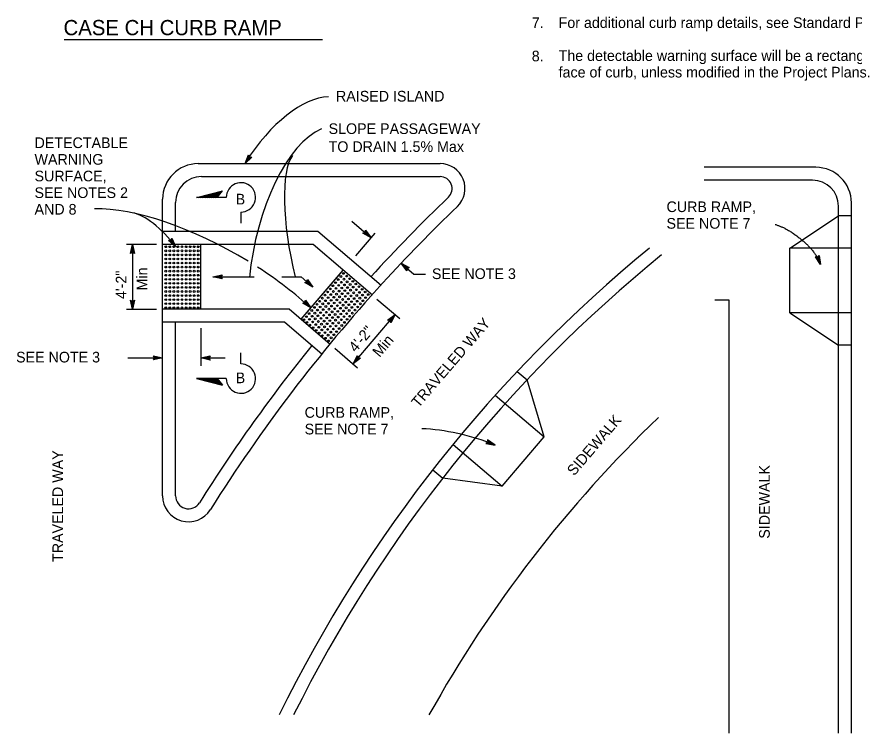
# Model space of a CAD drawing. Extents: x -893 to 867, y -474 to 712.
# Drawn here: x -182 to 368, y -184 to 287 of the extents above; entities that cross this region are included whole.
import ezdxf

# ---------------------------------------------------------------- set-up
doc = ezdxf.new("R2010")
doc.units = 0
for name, color, linetype in [('22 Misc Cnst Det', 7, 'Continuous'), ('56 Stage 3 Anno', 7, 'Continuous'), ('57 Undefined', 7, 'Continuous'), ('60 Nongeo Data', 7, 'Continuous')]:
    doc.layers.add(name, color=color, linetype=linetype)

msp = doc.modelspace()

# ---------------------------------------------------------------- linework, layer by layer
at = {"layer": '22 Misc Cnst Det'}
for p, q in [((-64.09, 168.52), (-47.03, 172.87)), ((-62.69, 168.52), (-47.4, 172.42)), ((-61.28, 168.52), (-47.76, 171.97)), ((-59.88, 168.52), (-48.13, 171.52)), ((-58.48, 168.52), (-48.49, 171.07)), ((-57.08, 168.52), (-48.86, 170.62)), ((-50.56, 168.52), (-47.03, 172.87)), ((-44.55, 168.52), (-64.09, 168.52)), ((-55.67, 168.52), (-49.22, 170.17)), ((-54.27, 168.52), (-49.59, 169.72)), ((-52.87, 168.52), (-49.95, 169.27)), ((-51.47, 168.52), (-50.32, 168.82)), ((-34.91, 158.88), (-34.91, 151.54)), ((-34.91, 58.98), (-34.91, 66.32)), ((-64.09, 49.34), (-47.03, 44.99)), ((-44.55, 49.34), (-64.09, 49.34)), ((-62.68, 49.34), (-47.4, 45.44)), ((-61.28, 49.34), (-47.76, 45.89)), ((-59.88, 49.34), (-48.13, 46.34)), ((-58.48, 49.34), (-48.49, 46.79)), ((-57.08, 49.34), (-48.86, 47.24)), ((-55.67, 49.34), (-49.22, 47.69)), ((-54.27, 49.34), (-49.59, 48.15)), ((-52.87, 49.34), (-49.95, 48.6)), ((-51.47, 49.34), (-50.32, 49.05)), ((-50.56, 49.34), (-47.03, 44.99))]:
    msp.add_line(p, q, dxfattribs=at)
for centre, start, end in [((-34.91, 168.52), 269.9995, 180), ((-34.91, 49.34), 180, 90.0005)]:
    msp.add_arc(centre, 9.64, start, end, dxfattribs=at)
at = {"layer": '56 Stage 3 Anno'}
for p, q in [((-32.15, 190.68), (-30.01, 196.44)), ((-27.76, 194.99), (-32.15, 190.68)), ((-28.18, 195), (-31.4, 191.84)), ((-31.39, 191.85), (-29.83, 196.05)), ((-30.65, 193), (-29.64, 195.71)), ((-28.61, 195), (-30.65, 193)), ((-30.01, 196.44), (-30.01, 196.44)), ((-30.01, 196.44), (-29.32, 195.04)), ((-29.89, 194.16), (-29.46, 195.32)), ((-29, 195.04), (-29.89, 194.16)), ((-29.32, 195.04), (-27.76, 194.99)), ((-27.76, 194.99), (-27.76, 194.99)), ((-32.15, 190.68), (-32.15, 190.68)), ((37.95, 152.81), (50.6, 142.01)), ((53.16, 145), (40.35, 130.06)), ((45.17, 144.9), (46.64, 145.39)), ((50.6, 142.01), (45.17, 144.9)), ((45.17, 144.9), (45.17, 144.9)), ((49.54, 142.91), (45.58, 145.02)), ((48.5, 143.81), (45.94, 145.17)), ((47.45, 144.71), (46.36, 145.29)), ((46.64, 145.39), (46.91, 146.93)), ((46.69, 145.71), (47.45, 144.71)), ((46.78, 146.09), (48.5, 143.81)), ((46.84, 146.52), (49.55, 142.91)), ((46.91, 146.93), (46.91, 146.93)), ((46.91, 146.93), (50.6, 142.01)), ((-82.52, 140.14), (-80.97, 140.29)), ((-77.87, 136.11), (-82.52, 140.14)), ((-82.52, 140.14), (-82.52, 140.14)), ((-78.71, 137.22), (-82.09, 140.16)), ((-79.52, 138.33), (-81.71, 140.22)), ((-80.34, 139.44), (-81.28, 140.25)), ((-80.97, 140.29), (-80.37, 141.73)), ((-80.85, 140.59), (-80.34, 139.44)), ((-80.68, 140.94), (-79.52, 138.33)), ((-80.53, 141.34), (-78.7, 137.22)), ((-80.37, 141.73), (-80.37, 141.73)), ((-80.37, 141.73), (-77.87, 136.11)), ((50.6, 142.01), (50.6, 142.01)), ((-90.32, 137.5), (-110.01, 137.5)), ((-107.41, 131.5), (-106.07, 137.5)), ((-106.07, 132.3), (-107.41, 131.5)), ((-107.05, 131.71), (-106.07, 136.12)), ((-106.69, 131.95), (-106.07, 134.73)), ((-106.35, 132.12), (-106.07, 133.35)), ((-106.07, 137.5), (-106.07, 94.95)), ((-106.07, 137.5), (-106.07, 137.5)), ((-106.07, 137.5), (-104.74, 131.5)), ((-106.07, 136.1), (-105.1, 131.73)), ((-106.07, 134.73), (-105.44, 131.91)), ((-106.07, 133.35), (-105.8, 132.14)), ((-104.74, 131.5), (-106.07, 132.3)), ((-77.87, 136.11), (-77.87, 136.11)), ((-107.41, 131.5), (-107.41, 131.5)), ((-104.74, 131.5), (-104.74, 131.5)), ((73.99, 120.27), (70.3, 125.19)), ((70.3, 125.19), (70.3, 125.19)), ((70.3, 125.19), (75.72, 122.3)), ((70.3, 125.19), (78.79, 117.94)), ((74.06, 120.68), (71.35, 124.29)), ((71.36, 124.29), (75.31, 122.18)), ((74.11, 121.11), (72.4, 123.39)), ((72.4, 123.39), (74.95, 122.03)), ((74.2, 121.49), (73.45, 122.49)), ((73.45, 122.49), (74.54, 121.91)), ((74.25, 121.81), (73.99, 120.27)), ((75.72, 122.3), (74.25, 121.81)), ((75.72, 122.3), (75.72, 122.3)), ((-53.29, 116.22), (-47.29, 117.55)), ((-47.29, 114.88), (-53.29, 116.22)), ((-53.29, 116.22), (-53.29, 116.22)), ((-53.29, 116.22), (-26.16, 116.22)), ((-47.51, 115.24), (-51.91, 116.22)), ((-51.9, 116.23), (-47.53, 117.19)), ((-50.53, 116.22), (-47.7, 116.85)), ((-47.74, 115.6), (-50.53, 116.22)), ((-49.15, 116.22), (-47.94, 116.49)), ((-47.92, 115.95), (-49.15, 116.22)), ((-47.29, 117.55), (-48.09, 116.22)), ((-48.09, 116.22), (-47.29, 114.88)), ((-47.29, 117.55), (-47.29, 117.55)), ((-8.02, 116.22), (4.62, 116.22)), ((12.41, 109.57), (4.62, 116.22)), ((73.99, 120.27), (73.99, 120.27)), ((78.79, 117.94), (86.44, 117.94)), ((-47.29, 114.88), (-47.29, 114.88)), ((6.98, 112.46), (8.45, 112.95)), ((12.41, 109.57), (6.98, 112.46)), ((6.98, 112.46), (6.98, 112.46)), ((11.35, 110.48), (7.39, 112.58)), ((10.31, 111.37), (7.75, 112.73)), ((9.26, 112.27), (8.17, 112.85)), ((8.45, 112.95), (8.72, 114.49)), ((8.5, 113.28), (9.26, 112.27)), ((8.59, 113.65), (10.31, 111.37)), ((8.65, 114.08), (11.36, 110.47)), ((8.72, 114.49), (8.72, 114.49)), ((8.72, 114.49), (12.41, 109.57)), ((12.41, 109.57), (12.41, 109.57)), ((-106.07, 94.95), (-107.4, 100.95)), ((-107.4, 100.95), (-107.4, 100.95)), ((-107.4, 100.95), (-106.07, 100.15)), ((-106.07, 96.34), (-107.04, 100.72)), ((-106.07, 97.71), (-106.69, 100.54)), ((-106.07, 99.09), (-106.33, 100.3)), ((-106.07, 100.15), (-104.73, 100.95)), ((-104.73, 100.95), (-106.07, 94.95)), ((-105.08, 100.73), (-106.07, 96.33)), ((-105.44, 100.5), (-106.07, 97.71)), ((-105.79, 100.32), (-106.07, 99.09)), ((-104.73, 100.95), (-104.73, 100.95)), ((5.66, 98.91), (7.16, 99.33)), ((8.94, 97.67), (6.45, 99.14)), ((7.93, 98.62), (6.86, 99.25)), ((7.16, 99.33), (7.49, 100.86)), ((7.22, 99.66), (7.93, 98.62)), ((7.33, 100.03), (8.94, 97.67)), ((7.4, 100.45), (9.95, 96.73)), ((7.49, 100.86), (7.49, 100.86)), ((7.49, 100.86), (10.96, 95.79)), ((54.43, 101.66), (69.4, 88.87)), ((-110.01, 94.95), (-90.32, 94.95)), ((-106.07, 94.95), (-106.07, 94.95)), ((10.96, 95.79), (5.66, 98.91)), ((5.66, 98.91), (5.66, 98.91)), ((9.94, 96.73), (6.08, 99.01)), ((10.96, 95.79), (10.96, 95.79)), ((38.78, 59.08), (66.41, 91.43)), ((61.49, 87.74), (66.41, 91.43)), ((61.9, 87.67), (65.51, 90.38)), ((62.33, 87.62), (64.61, 89.33)), ((62.71, 87.53), (63.71, 88.28)), ((63.71, 88.28), (63.13, 87.19)), ((64.61, 89.33), (63.25, 86.78)), ((65.51, 90.37), (63.4, 86.42)), ((66.41, 91.43), (63.52, 86)), ((66.41, 91.43), (66.41, 91.43)), ((63.03, 87.48), (61.49, 87.74)), ((61.49, 87.74), (61.49, 87.74)), ((63.52, 86), (63.03, 87.48)), ((63.52, 86), (63.52, 86)), ((-61.17, 82.5), (-61.17, 57.82)), ((26.8, 69.31), (41.77, 56.52)), ((-109.12, 62.93), (-86.38, 62.93)), ((-91.58, 62.93), (-92.38, 64.27)), ((-92.38, 64.27), (-92.38, 64.27)), ((-92.38, 64.27), (-86.38, 62.93)), ((-86.38, 62.93), (-92.38, 61.6)), ((-92.38, 61.6), (-91.58, 62.93)), ((-92.38, 61.6), (-92.38, 61.6)), ((-92.17, 63.92), (-87.76, 62.94)), ((-87.77, 62.93), (-92.15, 61.96)), ((-89.15, 62.94), (-91.97, 62.31)), ((-91.93, 63.56), (-89.15, 62.94)), ((-91.76, 63.21), (-90.53, 62.94)), ((-90.53, 62.94), (-91.74, 62.67)), ((-86.38, 62.93), (-86.38, 62.93)), ((-61.17, 62.93), (-55.17, 64.26)), ((-55.17, 61.59), (-61.17, 62.93)), ((-61.17, 62.93), (-61.17, 62.93)), ((-61.17, 62.93), (-45.35, 62.93)), ((-55.38, 61.95), (-59.79, 62.93)), ((-59.78, 62.94), (-55.4, 63.91)), ((-58.4, 62.93), (-55.58, 63.56)), ((-55.62, 62.31), (-58.4, 62.93)), ((-57.02, 62.93), (-55.81, 63.2)), ((-55.79, 62.66), (-57.02, 62.93)), ((-55.17, 64.26), (-55.97, 62.93)), ((-55.97, 62.93), (-55.17, 61.59)), ((-55.17, 64.26), (-55.17, 64.26)), ((-55.17, 61.59), (-55.17, 61.59)), ((38.78, 59.08), (41.66, 64.51)), ((43.69, 62.77), (38.78, 59.08)), ((39.68, 60.14), (41.78, 64.1)), ((43.28, 62.84), (39.68, 60.13)), ((40.57, 61.18), (41.93, 63.73)), ((42.86, 62.9), (40.57, 61.18)), ((41.47, 62.23), (42.05, 63.32)), ((42.48, 62.99), (41.47, 62.23)), ((41.66, 64.51), (41.66, 64.51)), ((41.66, 64.51), (42.16, 63.03)), ((42.16, 63.03), (43.69, 62.77)), ((43.69, 62.77), (43.69, 62.77)), ((38.78, 59.08), (38.78, 59.08)), ((127.28, 7.58), (126.05, 6.63)), ((126.05, 6.63), (126.05, 6.63)), ((126.05, 6.63), (132.12, 5.68)), ((126.38, 6.88), (130.84, 6.18)), ((126.73, 7.13), (129.55, 6.69)), ((127.02, 7.39), (128.27, 7.19)), ((132.12, 5.68), (127.03, 9.11)), ((127.03, 9.11), (127.03, 9.11)), ((127.03, 9.11), (127.28, 7.58)), ((130.83, 6.19), (127.11, 8.69)), ((129.55, 6.69), (127.15, 8.31)), ((128.27, 7.19), (127.24, 7.88)), ((132.12, 5.68), (132.12, 5.68))]:
    msp.add_line(p, q, dxfattribs=at)
msp.add_lwpolyline([(345, 130.27), (345.93, 124.29), (342.55, 129.31), (342.96, 129.24), (345.42, 125.56), (344.75, 129.95), (344.5, 129.63), (344.94, 126.82), (343.36, 129.17), (343.76, 129.11), (344.44, 128.09), (344.25, 129.3), (344.06, 129.05), (342.55, 129.31), (344.06, 129.05)], close=True, dxfattribs=at)
for centre, major_axis, ratio, start_param, end_param in [((-3.53, 159.32), (-36.97, -73.03), 0.495828, 3.407463, 4.51718), ((11.61, 130.16), (-18.21, -84.79), 0.441504, 3.43814, 4.97727), ((19.31, 124.88), (16.48, -73.88), 0.265797, 3.365769, 4.770384), ((-59.5, 94.78), (97.86, -55.15), 0.375729, 1.482795, 2.577907), ((-90.6, 127.65), (22.37, -29.49), 0.412212, 1.545032, 2.730998), ((-59.5, 94.78), (97.86, -55.15), 0.375729, 0.997963, 1.416002), ((122.08, -53.73), (91.8, -47.3), 0.564921, 1.748731, 2.263958)]:
    msp.add_ellipse(centre, major_axis=major_axis, ratio=ratio, start_param=start_param, end_param=end_param, dxfattribs=at)
msp.add_open_spline([(316.05, 150.71), (322.95, 148.65), (336.73, 138.31), (343.86, 129.57), (345.93, 124.29)], degree=2, dxfattribs=at)
at = {"layer": '57 Undefined'}
msp.add_line((-151.11, 272.19), (18.78, 272.19), dxfattribs=at)
at = {"layer": '60 Nongeo Data'}
for p, q in [((-62.98, 190.68), (95.93, 190.68)), ((342.78, 188.27), (269.53, 188.27)), ((-60.86, 182.17), (95.93, 182.17)), ((340.66, 179.76), (269.53, 179.76)), ((-86.38, 148.13), (-86.38, 167.28)), ((-77.87, 146.01), (-77.87, 165.15)), ((357.67, -183.79), (357.67, 162.74)), ((366.18, -183.79), (366.18, 164.87)), ((325.77, 135.09), (357.67, 156.36)), ((366.18, 156.36), (357.67, 156.36)), ((-86.38, -27.71), (-86.38, 148.13)), ((15.61, 146.01), (-86.38, 146.01)), ((57.2, 110.49), (15.61, 146.01)), ((12.47, 137.5), (-86.38, 137.5)), ((-61.17, 94.95), (-61.17, 137.39)), ((51.44, 104.22), (12.47, 137.5)), ((366.18, 135.09), (325.77, 135.09)), ((325.77, 92.54), (325.77, 135.09)), ((4.57, 88.34), (32.27, 120.64)), ((4.57, 88.34), (32.2, 120.56)), ((4.57, 88.34), (31.58, 119.84)), ((285.95, 101.02), (276.54, 101.02)), ((285.95, -183.79), (285.95, 101.02)), ((-3.22, 94.95), (-86.38, 94.95)), ((23.81, 71.86), (-3.22, 94.95)), ((366.18, 92.54), (325.77, 92.54)), ((325.77, 92.54), (357.67, 71.27)), ((-6.36, 86.44), (-86.38, 86.44)), ((-77.87, -27.71), (-77.87, 86.44)), ((18.49, 65.21), (-6.36, 86.44)), ((366.18, 71.27), (357.67, 71.27)), ((146.62, 54.06), (153.09, 48.53)), ((164.27, 11.01), (153.09, 48.53)), ((132.19, 38.4), (164.27, 11.01)), ((136.63, -21.34), (164.27, 11.01)), ((104.49, 6.11), (136.63, -21.34)), ((91.2, -10.52), (97.68, -16.05)), ((136.63, -21.34), (97.68, -16.05))]:
    msp.add_line(p, q, dxfattribs=at)
for centre in [(-84.32, 136.03), (-84.32, 133.36), (-81.65, 136.03), (-81.65, 133.36), (-78.97, 136.03), (-78.97, 133.36), (-76.3, 136.03), (-76.3, 133.36), (-73.63, 136.03), (-73.63, 133.36), (-70.95, 136.03), (-70.95, 133.36), (-68.28, 136.03), (-68.28, 133.36), (-65.61, 136.03), (-65.61, 133.36), (-62.93, 136.03), (-62.93, 133.36), (-84.32, 130.68), (-84.32, 128.01), (-81.65, 130.68), (-81.65, 128.01), (-78.97, 130.68), (-78.97, 128.01), (-76.3, 130.68), (-76.3, 128.01), (-73.63, 130.68), (-73.63, 128.01), (-70.95, 130.68), (-70.95, 128.01), (-68.28, 130.68), (-68.28, 128.01), (-65.61, 130.68), (-65.61, 128.01), (-62.93, 130.68), (-62.93, 128.01), (-84.32, 125.34), (-84.32, 122.66), (-81.65, 125.34), (-81.65, 122.66), (-78.97, 125.34), (-78.97, 122.66), (-76.3, 125.34), (-76.3, 122.66), (-73.63, 125.34), (-73.63, 122.66), (-70.95, 125.34), (-70.95, 122.66), (-68.28, 125.34), (-68.28, 122.66), (-65.61, 125.34), (-65.61, 122.66), (-62.93, 125.34), (-62.93, 122.66), (-84.32, 119.99), (-84.32, 117.32), (-81.65, 119.99), (-81.65, 117.32), (-78.97, 119.99), (-78.97, 117.32), (-76.3, 119.99), (-76.3, 117.32), (-73.63, 119.99), (-73.63, 117.32), (-70.95, 119.99), (-70.95, 117.32), (-68.28, 119.99), (-68.28, 117.32), (-65.61, 119.99), (-65.61, 117.32), (-62.93, 119.99), (-62.93, 117.32), (30.77, 116.47), (32.51, 118.5), (34.54, 116.76), (36.56, 115.02), (-84.32, 114.64), (-84.32, 111.97), (-81.65, 114.64), (-81.65, 111.97), (-78.97, 114.64), (-78.97, 111.97), (-76.3, 114.64), (-76.3, 111.97), (-73.63, 114.64), (-73.63, 111.97), (-70.95, 114.64), (-70.95, 111.97), (-68.28, 114.64), (-68.28, 111.97), (-65.61, 114.64), (-65.61, 111.97), (-62.93, 114.64), (-62.93, 111.97), (25.55, 110.38), (27.29, 112.41), (29.03, 114.44), (29.31, 110.67), (31.05, 112.7), (32.8, 114.73), (33.08, 110.96), (34.82, 112.99), (36.85, 111.25), (38.59, 113.28), (38.88, 109.51), (40.62, 111.54), (42.65, 109.8), (-84.32, 109.29), (-84.32, 106.62), (-81.65, 109.29), (-81.65, 106.62), (-78.97, 109.29), (-78.97, 106.62), (-76.3, 109.29), (-76.3, 106.62), (-73.63, 109.29), (-73.63, 106.62), (-70.95, 109.29), (-70.95, 106.62), (-68.28, 109.29), (-68.28, 106.62), (-65.61, 109.29), (-65.61, 106.62), (-62.93, 109.29), (-62.93, 106.62), (20.32, 104.29), (22.06, 106.32), (23.8, 108.35), (24.09, 104.58), (25.83, 106.61), (27.57, 108.64), (27.86, 104.87), (29.6, 106.9), (31.34, 108.93), (31.63, 105.16), (33.37, 107.19), (35.11, 109.22), (35.4, 105.45), (37.14, 107.48), (39.17, 105.74), (40.91, 107.77), (41.2, 104), (42.94, 106.03), (44.68, 108.06), (44.97, 104.29), (46.71, 106.32), (48.74, 104.58), (-84.32, 103.95), (-84.32, 101.27), (-84.32, 98.6), (-81.65, 103.95), (-81.65, 101.27), (-81.65, 98.6), (-78.97, 103.95), (-78.97, 101.27), (-78.97, 98.6), (-76.3, 103.95), (-76.3, 101.27), (-76.3, 98.6), (-73.63, 103.95), (-73.63, 101.27), (-73.63, 98.6), (-70.95, 103.95), (-70.95, 101.27), (-70.95, 98.6), (-68.28, 103.95), (-68.28, 101.27), (-68.28, 98.6), (-65.61, 103.95), (-65.61, 101.27), (-65.61, 98.6), (-62.93, 103.95), (-62.93, 101.27), (-62.93, 98.6), (16.84, 100.23), (18.58, 102.26), (18.87, 98.49), (20.61, 100.52), (22.35, 102.55), (22.64, 98.78), (24.38, 100.81), (26.12, 102.84), (26.41, 99.07), (28.15, 101.1), (29.89, 103.13), (30.18, 99.36), (31.92, 101.39), (33.66, 103.42), (33.95, 99.65), (35.69, 101.68), (37.43, 103.71), (37.72, 99.94), (39.46, 101.97), (41.49, 100.23), (43.23, 102.26), (43.52, 98.49), (45.26, 100.52), (47, 102.55), (-84.32, 95.93), (-81.65, 95.93), (-78.97, 95.93), (-76.3, 95.93), (-73.63, 95.93), (-70.95, 95.93), (-68.28, 95.93), (-65.61, 95.93), (-62.93, 95.93), (11.62, 94.14), (13.36, 96.17), (15.1, 98.2), (15.39, 94.43), (17.13, 96.46), (19.16, 94.72), (20.9, 96.75), (21.19, 92.98), (22.93, 95.01), (24.67, 97.04), (24.96, 93.27), (26.7, 95.3), (28.44, 97.33), (28.73, 93.56), (30.47, 95.59), (32.21, 97.62), (32.5, 93.85), (34.24, 95.88), (35.98, 97.91), (36.27, 94.14), (38.01, 96.17), (39.75, 98.2), (40.04, 94.43), (41.78, 96.46), (6.4, 88.06), (8.14, 90.09), (9.88, 92.12), (10.17, 88.35), (11.91, 90.38), (13.65, 92.4), (13.94, 88.63), (15.68, 90.66), (17.42, 92.69), (17.71, 88.92), (19.45, 90.95), (21.48, 89.21), (23.22, 91.24), (23.51, 87.47), (25.25, 89.5), (26.99, 91.53), (27.28, 87.76), (29.02, 89.79), (30.76, 91.82), (31.05, 88.05), (32.79, 90.08), (34.53, 92.11), (34.82, 88.34), (36.56, 90.37), (38.3, 92.4), (8.43, 86.32), (10.46, 84.58), (12.2, 86.61), (12.49, 82.84), (14.23, 84.87), (15.97, 86.89), (16.26, 83.13), (18, 85.15), (19.74, 87.18), (20.03, 83.41), (21.77, 85.44), (23.8, 83.7), (25.54, 85.73), (25.83, 81.96), (27.57, 83.99), (29.31, 86.02), (29.6, 82.25), (31.34, 84.28), (33.08, 86.31), (14.52, 81.1), (16.55, 79.36), (18.29, 81.38), (18.58, 77.62), (20.32, 79.64), (22.06, 81.67), (22.35, 77.9), (24.09, 79.93), (26.12, 78.19), (27.86, 80.22), (20.61, 75.87), (22.64, 74.13), (24.38, 76.16)]:
    msp.add_circle(centre, 0.575, dxfattribs=at)
for centre, radius, start, end in [((-62.98, 167.28), 23.4, 90, 180), ((95.93, 174.29), 16.38, 313.8055, 90), ((342.78, 164.87), 23.4, 0, 90), ((-60.86, 165.15), 17.02, 90, 180), ((95.93, 174.29), 7.87, 313.8055, 90), ((340.66, 162.74), 17.02, 0, 90), ((832.72, -593.87), 1056.52, 133.80546, 137.76751), ((832.72, -593.87), 1048.01, 133.80549, 137.64053), ((816.61, -576.97), 920.38, 129.31364, 153.88047), ((816.61, -576.97), 911.87, 129.1023, 153.61802), ((832.72, -593.87), 1048.01, 137.64052, 147.88675), ((832.72, -593.87), 1056.52, 140.99809, 147.88676), ((816.61, -576.97), 833.13, 133.84766, 150.89904), ((-69.36, -27.71), 17.02, 180, 327.8868), ((-69.36, -27.71), 8.51, 180, 327.8868)]:
    msp.add_arc(centre, radius, start, end, dxfattribs=at)

# ---------------------------------------------------------------- texts
at = {"layer": '57 Undefined'}
for s, height, p in [('CASE CH CURB RAMP', 10, (-151.46, 275.12)), ('RAISED ISLAND', 7, (27.54, 231.52)), ('SLOPE PASSAGEWAY', 7, (22.7, 210.18)), ('DETECTABLE', 7, (-170.5, 200.92)), ('TO DRAIN 1.5% Max', 7, (22.7, 198.37)), ('WARNING', 7, (-170.5, 189.98)), ('SURFACE,', 7, (-170.5, 179.04)), ('SEE NOTES 2', 7, (-170.5, 168.1)), ('B', 7, (-38.35, 163.85)), ('CURB RAMP,', 7, (244.7, 158.84)), ('AND 8', 7, (-170.5, 157.17)), ('SEE NOTE 7', 7, (244.7, 147.91)), ('SEE NOTE 3', 7, (90.58, 114.81)), ('SEE NOTE 3', 7, (-182.62, 59.97)), ('B', 7, (-38.35, 46.36)), ('CURB RAMP,', 7, (6.93, 23.62)), ('SEE NOTE 7', 7, (6.93, 12.68))]:
    msp.add_text(s, height=height, dxfattribs=at).set_placement(p)
for s, rotation, p in [('Min', 90, (-96.48, 107.32)), ('4\'-2"', 90, (-110.1, 101.7)), ('TRAVELED WAY', 49.3862, (81.73, 29.75)), ('4\'-2"', 49.5015, (40.53, 66.14)), ('Min', 49.5015, (56.16, 62.93)), ('SIDEWALK', 49.3862, (183.98, -15.02)), ('TRAVELED WAY', 90, (-151.77, -71.15)), ('SIDEWALK', 90, (312.53, -55.87))]:
    msp.add_text(s, height=7, rotation=rotation, dxfattribs=at).set_placement(p)
at = {"layer": '60 Nongeo Data'}
for s, p in [('7.', (156.18, 279.79)), ('For additional curb ramp details, see Standard Plan A88A.', (173.81, 279.88)), ('8.', (156.18, 257.93)), ('The detectable warning surface will be a rectangle as shown at the', (173.81, 258.18)), ('face of curb, unless modified in the Project Plans.', (173.81, 247.33))]:
    msp.add_text(s, height=7, dxfattribs=at).set_placement(p)

doc.saveas('drawing.dxf')
